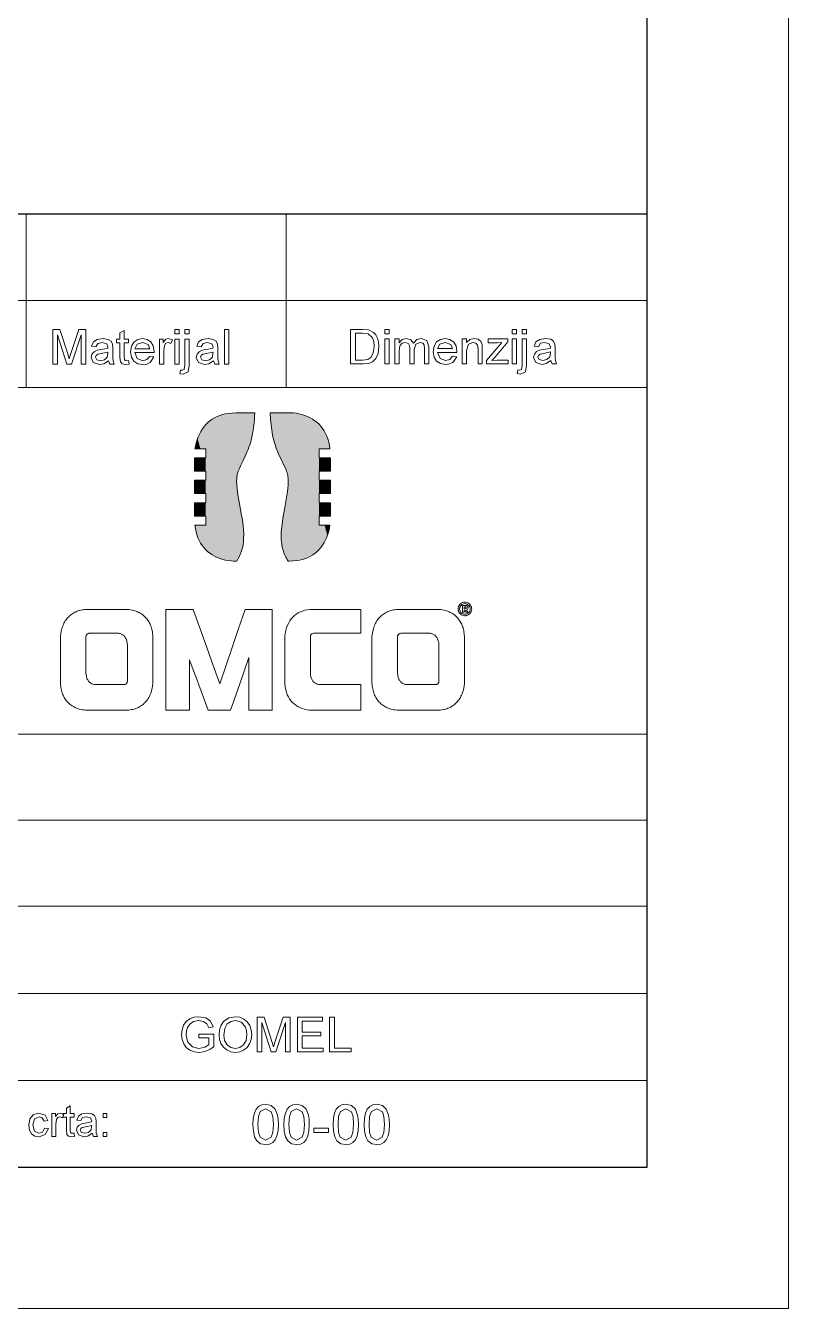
# Model space of a CAD drawing. Extents: x 0 to 297, y 0 to 420.
# Drawn here: x 269.98 to 297, y 0 to 45.41 of the extents above; entities that cross this region are included whole.
import ezdxf

# ---------------------------------------------------------------- set-up
doc = ezdxf.new("R2010")
doc.units = 0

msp = doc.modelspace()

# ---------------------------------------------------------------- linework, layer by layer
at = {"lineweight": 13}
for p, q in [((297, 0), (297, 420)), ((160.783, 35.673), (292, 35.673)), ((292, 32.602), (160.783, 32.602)), ((160.783, 20.321), (292, 20.321)), ((160.783, 17.281), (292, 17.281)), ((160.783, 14.242), (292, 14.242)), ((160.783, 11.141), (292, 11.141)), ((160.783, 8.07), (292, 8.07)), ((0, 0), (297, 0))]:
    msp.add_line(p, q, dxfattribs=at)
at = {"color": 3, "lineweight": 30}
for p, q in [((292, 5), (292, 415)), ((160.783, 38.743), (292, 38.743)), ((292, 5), (292, 38.743)), ((20.001, 5), (292, 5)), ((160.783, 5), (292, 5))]:
    msp.add_line(p, q, dxfattribs=at)
at = {"lineweight": 13, "ltscale": 0.153518}
for p, q in [((269.991, 38.743), (269.991, 32.602)), ((279.202, 38.743), (279.202, 32.602))]:
    msp.add_line(p, q, dxfattribs=at)
at = {"lineweight": 13}
for points in [[(270.936, 33.428), (270.936, 34.654), (271.189, 34.654), (271.467, 33.791), (271.523, 33.61), (271.584, 33.806), (271.86, 34.654), (272.111, 34.654), (272.111, 33.428), (271.94, 33.428), (271.94, 34.467), (271.607, 33.428), (271.437, 33.428), (271.106, 34.467), (271.106, 33.428)], [(273.626, 33.556), (273.643, 33.424), (273.529, 33.411), (273.402, 33.436), (273.338, 33.503), (273.32, 33.677), (273.32, 34.177), (273.2, 34.177), (273.2, 34.313), (273.32, 34.313), (273.32, 34.532), (273.473, 34.622), (273.473, 34.313), (273.626, 34.313), (273.626, 34.177), (273.473, 34.177), (273.473, 33.668), (273.481, 33.587), (273.507, 33.558), (273.559, 33.547)], [(275.261, 34.501), (275.261, 34.654), (275.414, 34.654), (275.414, 34.501)], [(275.618, 34.501), (275.618, 34.654), (275.772, 34.654), (275.772, 34.501)], [(277.025, 33.428), (277.025, 34.654), (277.178, 34.654), (277.178, 33.428)], [(281.492, 33.431), (281.492, 34.657), (281.91, 34.657), (282.126, 34.639), (282.305, 34.551), (282.389, 34.458), (282.449, 34.342), (282.484, 34.205), (282.496, 34.05), (282.464, 33.803), (282.381, 33.624), (282.27, 33.513), (282.125, 33.452), (281.93, 33.431)], [(281.662, 33.567), (281.916, 33.567), (282.101, 33.59), (282.208, 33.655), (282.295, 33.813), (282.326, 34.053), (282.311, 34.226), (282.265, 34.354), (282.116, 34.495), (281.912, 34.521), (281.662, 34.521)], [(282.701, 34.503), (282.701, 34.657), (282.854, 34.657), (282.854, 34.503)], [(287.213, 34.503), (287.213, 34.657), (287.366, 34.657), (287.366, 34.503)], [(287.57, 34.503), (287.57, 34.657), (287.724, 34.657), (287.724, 34.503)], [(272.911, 33.547), (272.75, 33.442), (272.59, 33.411), (272.374, 33.482), (272.298, 33.663), (272.326, 33.781), (272.401, 33.867), (272.506, 33.916), (272.634, 33.939), (272.787, 33.962), (272.893, 33.99), (272.894, 34.026), (272.853, 34.147), (272.69, 34.194), (272.54, 34.16), (272.468, 34.041), (272.315, 34.058), (272.381, 34.21), (272.515, 34.299), (272.718, 34.33), (272.904, 34.303), (273.009, 34.235), (273.057, 34.132), (273.064, 33.998), (273.064, 33.808), (273.067, 33.643), (273.074, 33.547), (273.115, 33.428), (272.962, 33.428)], [(274.373, 33.7), (274.524, 33.683), (274.385, 33.482), (274.269, 33.429), (274.125, 33.411), (273.947, 33.441), (273.811, 33.53), (273.723, 33.673), (273.694, 33.863), (273.724, 34.06), (273.812, 34.208), (273.947, 34.3), (274.117, 34.33), (274.282, 34.301), (274.413, 34.211), (274.5, 34.068), (274.529, 33.876), (274.528, 33.837), (273.847, 33.837), (273.934, 33.622), (274.128, 33.547), (274.276, 33.584)], [(273.847, 33.973), (274.375, 33.973), (274.315, 34.119), (274.116, 34.194), (273.931, 34.134)], [(274.716, 33.428), (274.716, 34.313), (274.852, 34.313), (274.852, 34.195), (274.941, 34.304), (275.031, 34.33), (275.176, 34.288), (275.127, 34.151), (275.026, 34.194), (274.944, 34.164), (274.892, 34.08), (274.869, 33.901), (274.869, 33.428)], [(275.261, 33.428), (275.261, 34.313), (275.414, 34.313), (275.414, 33.428)], [(275.438, 33.087), (275.466, 33.218), (275.533, 33.207), (275.597, 33.237), (275.618, 33.388), (275.618, 34.313), (275.772, 34.313), (275.772, 33.381), (275.73, 33.154), (275.553, 33.07)], [(276.633, 33.547), (276.472, 33.442), (276.312, 33.411), (276.096, 33.482), (276.02, 33.663), (276.049, 33.781), (276.124, 33.867), (276.228, 33.916), (276.357, 33.939), (276.509, 33.962), (276.615, 33.99), (276.616, 34.026), (276.575, 34.147), (276.412, 34.194), (276.262, 34.16), (276.19, 34.041), (276.037, 34.058), (276.104, 34.21), (276.237, 34.299), (276.44, 34.33), (276.626, 34.303), (276.732, 34.235), (276.779, 34.132), (276.786, 33.998), (276.786, 33.808), (276.789, 33.643), (276.797, 33.547), (276.837, 33.428), (276.684, 33.428)], [(282.701, 33.431), (282.701, 34.316), (282.854, 34.316), (282.854, 33.431)], [(283.058, 33.431), (283.058, 34.316), (283.211, 34.316), (283.211, 34.183), (283.319, 34.292), (283.472, 34.333), (283.629, 34.291), (283.715, 34.172), (283.837, 34.293), (283.991, 34.333), (284.196, 34.26), (284.267, 34.037), (284.267, 33.431), (284.114, 33.431), (284.114, 33.982), (284.099, 34.11), (284.046, 34.173), (283.956, 34.197), (283.801, 34.136), (283.739, 33.939), (283.739, 33.431), (283.586, 33.431), (283.586, 33.999), (283.549, 34.148), (283.43, 34.197), (283.313, 34.164), (283.235, 34.068), (283.211, 33.885), (283.211, 33.431)], [(285.1, 33.703), (285.25, 33.686), (285.111, 33.485), (284.995, 33.432), (284.852, 33.414), (284.674, 33.443), (284.537, 33.533), (284.449, 33.675), (284.42, 33.866), (284.45, 34.063), (284.538, 34.211), (284.673, 34.303), (284.843, 34.333), (285.008, 34.303), (285.14, 34.214), (285.226, 34.071), (285.255, 33.879), (285.254, 33.839), (284.574, 33.839), (284.66, 33.625), (284.855, 33.55), (285.002, 33.587)], [(284.574, 33.976), (285.101, 33.976), (285.041, 34.121), (284.842, 34.197), (284.657, 34.137)], [(285.442, 33.431), (285.442, 34.316), (285.595, 34.316), (285.595, 34.191), (285.71, 34.298), (285.866, 34.333), (286.008, 34.304), (286.104, 34.229), (286.149, 34.119), (286.157, 33.974), (286.157, 33.431), (286.004, 33.431), (286.004, 33.963), (285.987, 34.099), (285.926, 34.17), (285.824, 34.197), (285.663, 34.137), (285.595, 33.909), (285.595, 33.431)], [(286.31, 33.431), (286.31, 33.559), (286.849, 34.197), (286.693, 34.18), (286.362, 34.18), (286.362, 34.316), (287.06, 34.316), (287.06, 34.215), (286.587, 33.654), (286.499, 33.55), (286.682, 33.567), (287.077, 33.567), (287.077, 33.431)], [(287.213, 33.431), (287.213, 34.316), (287.366, 34.316), (287.366, 33.431)], [(287.39, 33.09), (287.418, 33.221), (287.485, 33.209), (287.549, 33.24), (287.57, 33.391), (287.57, 34.316), (287.724, 34.316), (287.724, 33.384), (287.682, 33.156), (287.505, 33.073)], [(288.585, 33.55), (288.424, 33.444), (288.264, 33.414), (288.048, 33.485), (287.972, 33.666), (288.001, 33.784), (288.076, 33.87), (288.18, 33.919), (288.309, 33.941), (288.461, 33.965), (288.567, 33.993), (288.568, 34.029), (288.527, 34.15), (288.364, 34.197), (288.214, 34.163), (288.143, 34.044), (287.989, 34.061), (288.056, 34.213), (288.19, 34.302), (288.393, 34.333), (288.579, 34.306), (288.684, 34.238), (288.731, 34.135), (288.738, 34.001), (288.738, 33.81), (288.741, 33.646), (288.749, 33.55), (288.79, 33.431), (288.636, 33.431)], [(272.894, 33.854), (272.656, 33.804), (272.529, 33.777), (272.471, 33.734), (272.451, 33.671), (272.495, 33.583), (272.624, 33.547), (272.774, 33.583), (272.87, 33.677), (272.893, 33.806)], [(276.616, 33.854), (276.378, 33.804), (276.251, 33.777), (276.194, 33.734), (276.173, 33.671), (276.217, 33.583), (276.346, 33.547), (276.496, 33.583), (276.592, 33.677), (276.615, 33.806)], [(288.568, 33.856), (288.33, 33.806), (288.203, 33.78), (288.146, 33.737), (288.125, 33.674), (288.17, 33.585), (288.298, 33.55), (288.448, 33.586), (288.544, 33.68), (288.567, 33.809)], [(276.113, 9.574), (276.113, 9.71), (276.641, 9.71), (276.641, 9.255), (276.519, 9.171), (276.393, 9.111), (276.263, 9.075), (276.13, 9.063), (275.957, 9.082), (275.8, 9.14), (275.67, 9.234), (275.576, 9.362), (275.519, 9.516), (275.5, 9.687), (275.519, 9.859), (275.575, 10.019), (275.667, 10.154), (275.792, 10.248), (275.944, 10.304), (276.117, 10.323), (276.359, 10.281), (276.528, 10.162), (276.621, 9.965), (276.465, 9.925), (276.397, 10.071), (276.281, 10.155), (276.114, 10.187), (275.923, 10.153), (275.794, 10.063), (275.717, 9.942), (275.682, 9.822), (275.67, 9.694), (275.684, 9.542), (275.726, 9.418), (275.889, 9.253), (276.116, 9.199), (276.32, 9.242), (276.471, 9.333), (276.471, 9.574)], [(276.828, 9.677), (276.846, 9.864), (276.9, 10.023), (276.99, 10.152), (277.176, 10.28), (277.408, 10.323), (277.567, 10.303), (277.71, 10.243), (277.829, 10.146), (277.916, 10.018), (277.969, 9.864), (277.986, 9.691), (277.968, 9.516), (277.912, 9.36), (277.822, 9.231), (277.701, 9.138), (277.56, 9.082), (277.407, 9.063), (277.245, 9.084), (277.102, 9.146), (276.983, 9.244), (276.898, 9.373), (276.846, 9.521)], [(276.999, 9.675), (277.028, 9.477), (277.115, 9.327), (277.246, 9.231), (277.407, 9.199), (277.569, 9.231), (277.701, 9.328), (277.787, 9.483), (277.816, 9.692), (277.804, 9.832), (277.767, 9.953), (277.622, 10.126), (277.409, 10.187), (277.253, 10.157), (277.12, 10.069), (277.029, 9.911)], [(278.174, 9.08), (278.174, 10.306), (278.427, 10.306), (278.705, 9.443), (278.761, 9.263), (278.822, 9.458), (279.098, 10.306), (279.348, 10.306), (279.348, 9.08), (279.178, 9.08), (279.178, 10.119), (278.845, 9.08), (278.675, 9.08), (278.344, 10.119), (278.344, 9.08)], [(279.604, 9.08), (279.604, 10.306), (280.489, 10.306), (280.489, 10.17), (279.774, 10.17), (279.774, 9.778), (280.438, 9.778), (280.438, 9.642), (279.774, 9.642), (279.774, 9.216), (280.523, 9.216), (280.523, 9.08)], [(280.745, 9.08), (280.745, 10.306), (280.915, 10.306), (280.915, 9.216), (281.511, 9.216), (281.511, 9.08)], [(270.644, 6.382), (270.784, 6.367), (270.672, 6.151), (270.451, 6.073), (270.303, 6.099), (270.187, 6.18), (270.112, 6.31), (270.087, 6.488), (270.13, 6.714), (270.26, 6.86), (270.45, 6.909), (270.663, 6.84), (270.768, 6.645), (270.629, 6.63), (270.564, 6.746), (270.451, 6.785), (270.289, 6.714), (270.226, 6.491), (270.287, 6.267), (270.446, 6.196), (270.578, 6.242)], [(270.908, 6.088), (270.908, 6.893), (271.032, 6.893), (271.032, 6.786), (271.113, 6.885), (271.195, 6.909), (271.326, 6.871), (271.281, 6.746), (271.189, 6.785), (271.115, 6.757), (271.068, 6.681), (271.047, 6.518), (271.047, 6.088)], [(271.697, 6.205), (271.713, 6.084), (271.609, 6.073), (271.493, 6.096), (271.436, 6.156), (271.419, 6.314), (271.419, 6.769), (271.31, 6.769), (271.31, 6.893), (271.419, 6.893), (271.419, 7.092), (271.558, 7.174), (271.558, 6.893), (271.697, 6.893), (271.697, 6.769), (271.558, 6.769), (271.558, 6.306), (271.565, 6.232), (271.589, 6.206), (271.637, 6.196)], [(272.332, 6.196), (272.186, 6.1), (272.041, 6.073), (271.844, 6.137), (271.775, 6.302), (271.801, 6.409), (271.869, 6.487), (271.964, 6.532), (272.081, 6.552), (272.316, 6.599), (272.317, 6.632), (272.28, 6.742), (272.131, 6.785), (271.995, 6.754), (271.93, 6.645), (271.79, 6.661), (271.851, 6.799), (271.973, 6.88), (272.157, 6.909), (272.326, 6.884), (272.422, 6.822), (272.465, 6.728), (272.472, 6.606), (272.472, 6.433), (272.481, 6.196), (272.518, 6.088), (272.379, 6.088)], [(272.72, 6.754), (272.72, 6.893), (272.859, 6.893), (272.859, 6.754)], [(278.031, 6.509), (278.043, 6.734), (278.081, 6.914), (278.144, 7.05), (278.231, 7.147), (278.343, 7.205), (278.481, 7.224), (278.681, 7.179), (278.819, 7.048), (278.9, 6.84), (278.924, 6.696), (278.931, 6.509), (278.919, 6.285), (278.881, 6.106), (278.819, 5.97), (278.732, 5.873), (278.62, 5.814), (278.481, 5.795), (278.303, 5.829), (278.167, 5.93), (278.091, 6.077), (278.046, 6.27)], [(278.207, 6.51), (278.227, 6.224), (278.286, 6.058), (278.481, 5.952), (278.676, 6.058), (278.735, 6.225), (278.755, 6.51), (278.736, 6.79), (278.678, 6.957), (278.479, 7.068), (278.289, 6.97), (278.227, 6.793)], [(279.127, 6.509), (279.14, 6.734), (279.178, 6.914), (279.24, 7.05), (279.327, 7.147), (279.44, 7.205), (279.578, 7.224), (279.778, 7.179), (279.916, 7.048), (279.997, 6.84), (280.02, 6.696), (280.028, 6.509), (280.016, 6.285), (279.978, 6.106), (279.916, 5.97), (279.829, 5.873), (279.716, 5.814), (279.578, 5.795), (279.399, 5.829), (279.264, 5.93), (279.188, 6.077), (279.142, 6.27)], [(279.303, 6.51), (279.323, 6.224), (279.383, 6.058), (279.578, 5.952), (279.773, 6.058), (279.832, 6.225), (279.852, 6.51), (279.833, 6.79), (279.775, 6.957), (279.576, 7.068), (279.385, 6.97), (279.324, 6.793)], [(280.87, 6.509), (280.883, 6.734), (280.921, 6.914), (280.983, 7.05), (281.07, 7.147), (281.183, 7.205), (281.32, 7.224), (281.52, 7.179), (281.659, 7.048), (281.74, 6.84), (281.763, 6.696), (281.771, 6.509), (281.758, 6.285), (281.721, 6.106), (281.659, 5.97), (281.572, 5.873), (281.459, 5.814), (281.32, 5.795), (281.142, 5.829), (281.007, 5.93), (280.931, 6.077), (280.885, 6.27)], [(281.046, 6.51), (281.066, 6.224), (281.125, 6.058), (281.32, 5.952), (281.516, 6.058), (281.575, 6.225), (281.595, 6.51), (281.576, 6.79), (281.518, 6.957), (281.319, 7.068), (281.128, 6.97), (281.067, 6.793)], [(281.967, 6.509), (281.979, 6.734), (282.017, 6.914), (282.08, 7.05), (282.167, 7.147), (282.279, 7.205), (282.417, 7.224), (282.617, 7.179), (282.756, 7.048), (282.837, 6.84), (282.86, 6.696), (282.868, 6.509), (282.855, 6.285), (282.818, 6.106), (282.755, 5.97), (282.668, 5.873), (282.556, 5.814), (282.417, 5.795), (282.239, 5.829), (282.104, 5.93), (282.028, 6.077), (281.982, 6.27)], [(282.143, 6.51), (282.163, 6.224), (282.222, 6.058), (282.417, 5.952), (282.612, 6.058), (282.672, 6.225), (282.691, 6.51), (282.672, 6.79), (282.615, 6.957), (282.415, 7.068), (282.225, 6.97), (282.164, 6.793)], [(272.317, 6.475), (272.101, 6.43), (271.985, 6.405), (271.933, 6.366), (271.914, 6.309), (271.954, 6.229), (272.072, 6.196), (272.208, 6.229), (272.295, 6.314), (272.316, 6.432)], [(280.185, 6.226), (280.185, 6.382), (280.713, 6.382), (280.713, 6.226)], [(272.72, 6.088), (272.72, 6.227), (272.859, 6.227), (272.859, 6.088)]]:
    msp.add_lwpolyline(points, close=True, dxfattribs=at)
at = {"lineweight": 18}
for points in [[(277.424, 31.699), (277.296, 31.695), (277.175, 31.684), (277.061, 31.665), (276.954, 31.64), (276.853, 31.608), (276.758, 31.57), (276.669, 31.526), (276.585, 31.476), (276.506, 31.419), (276.432, 31.357), (276.363, 31.289), (276.299, 31.214), (276.239, 31.133), (276.184, 31.046), (276.135, 30.952), (276.09, 30.853), (276.051, 30.747), (276.018, 30.637), (275.992, 30.524), (275.976, 30.428)], [(278.095, 31.699), (277.76, 31.699), (277.424, 31.699)], [(277.45, 29.279), (277.454, 29.37), (277.465, 29.458), (277.484, 29.545), (277.512, 29.634), (277.549, 29.731), (277.602, 29.845), (277.687, 30.017), (277.759, 30.164), (277.831, 30.329), (277.861, 30.406), (277.89, 30.487), (277.916, 30.564), (277.94, 30.645), (277.962, 30.725), (277.983, 30.809), (278.001, 30.893), (278.019, 30.981), (278.034, 31.071), (278.049, 31.165), (278.061, 31.261), (278.072, 31.362), (278.081, 31.466), (278.089, 31.574), (278.095, 31.699)], [(279.398, 31.699), (279.018, 31.699), (278.638, 31.699)], [(278.638, 31.699), (278.651, 31.48), (278.67, 31.277), (278.696, 31.089), (278.727, 30.915), (278.764, 30.752), (278.807, 30.599), (278.855, 30.454), (278.909, 30.313), (278.972, 30.17), (279.048, 30.013), (279.117, 29.874), (279.179, 29.742), (279.203, 29.684), (279.225, 29.625), (279.24, 29.577), (279.254, 29.527), (279.264, 29.482), (279.272, 29.435), (279.278, 29.39), (279.281, 29.344), (279.283, 29.279)], [(280.76, 30.428), (280.741, 30.552), (280.716, 30.668), (280.684, 30.777), (280.647, 30.879), (280.603, 30.975), (280.554, 31.064), (280.5, 31.147), (280.44, 31.224), (280.374, 31.296), (280.303, 31.362), (280.226, 31.423), (280.144, 31.479), (280.057, 31.529), (279.964, 31.573), (279.867, 31.612), (279.765, 31.644), (279.661, 31.669), (279.558, 31.687), (279.462, 31.697), (279.398, 31.699)], [(275.976, 30.428), (276.168, 30.428), (276.359, 30.428)], [(276.359, 30.428), (276.359, 30.267), (276.359, 30.106)], [(280.374, 30.106), (280.374, 30.267), (280.374, 30.428)], [(280.374, 30.428), (280.567, 30.428), (280.76, 30.428)], [(276.359, 30.106), (276.159, 30.106), (275.958, 30.106)], [(275.958, 30.106), (275.958, 29.87), (275.958, 29.635), (275.958, 29.635)], [(280.775, 30.106), (280.575, 30.106), (280.374, 30.106)], [(280.775, 29.635), (280.775, 29.87), (280.775, 30.106), (280.775, 30.106)], [(275.958, 29.635), (276.159, 29.635), (276.359, 29.635)], [(276.359, 29.635), (276.359, 29.474), (276.359, 29.313)], [(280.374, 29.313), (280.374, 29.474), (280.374, 29.635)], [(280.374, 29.635), (280.575, 29.635), (280.775, 29.635)], [(276.359, 29.313), (276.159, 29.313), (275.958, 29.313)], [(275.958, 29.313), (275.958, 29.077), (275.958, 28.842), (275.958, 28.841)], [(277.454, 26.456), (277.508, 26.54), (277.555, 26.628), (277.595, 26.721), (277.63, 26.818), (277.657, 26.922), (277.678, 27.031), (277.693, 27.148), (277.701, 27.274), (277.702, 27.409), (277.695, 27.557), (277.68, 27.721), (277.655, 27.907), (277.618, 28.127), (277.562, 28.424), (277.495, 28.8), (277.454, 29.154), (277.45, 29.279)], [(279.283, 29.279), (279.28, 29.154), (279.268, 29.011), (279.246, 28.844), (279.212, 28.639), (279.157, 28.348), (279.087, 27.962), (279.04, 27.575), (279.035, 27.493), (279.032, 27.411), (279.031, 27.337), (279.033, 27.264), (279.036, 27.198), (279.042, 27.131), (279.049, 27.07), (279.059, 27.009), (279.069, 26.952), (279.082, 26.896), (279.097, 26.843), (279.113, 26.79), (279.13, 26.74), (279.15, 26.691), (279.171, 26.644), (279.194, 26.598), (279.218, 26.553), (279.244, 26.509), (279.279, 26.456)], [(280.775, 29.313), (280.575, 29.313), (280.374, 29.313)], [(280.775, 28.841), (280.775, 29.077), (280.775, 29.313)], [(275.958, 28.841), (276.159, 28.841), (276.359, 28.841)], [(276.359, 28.841), (276.359, 28.681), (276.359, 28.52)], [(280.374, 28.52), (280.374, 28.681), (280.374, 28.841)], [(280.374, 28.841), (280.575, 28.841), (280.775, 28.841)], [(276.359, 28.52), (276.159, 28.52), (275.958, 28.52)], [(275.958, 28.52), (275.958, 28.284), (275.958, 28.049), (275.958, 28.048)], [(280.775, 28.52), (280.575, 28.52), (280.374, 28.52)], [(280.775, 28.048), (280.775, 28.284), (280.775, 28.52)], [(275.958, 28.048), (276.159, 28.048), (276.359, 28.048)], [(276.359, 27.727), (276.166, 27.727), (275.973, 27.727)], [(275.973, 27.727), (275.991, 27.603), (276.015, 27.486), (276.046, 27.377), (276.083, 27.274), (276.126, 27.179), (276.175, 27.09), (276.229, 27.007), (276.289, 26.93), (276.354, 26.858), (276.424, 26.792), (276.5, 26.731), (276.581, 26.676), (276.668, 26.626), (276.76, 26.582), (276.858, 26.544), (276.959, 26.512), (277.063, 26.487), (277.166, 26.469), (277.263, 26.458), (277.336, 26.456)], [(276.359, 28.048), (276.359, 27.888), (276.359, 27.727)], [(279.318, 26.456), (279.446, 26.46), (279.567, 26.471), (279.681, 26.49), (279.788, 26.515), (279.889, 26.547), (279.983, 26.585), (280.072, 26.629), (280.156, 26.679), (280.234, 26.735), (280.307, 26.797), (280.376, 26.865), (280.44, 26.94), (280.499, 27.021), (280.553, 27.108), (280.602, 27.201), (280.646, 27.301), (280.685, 27.406), (280.717, 27.516), (280.742, 27.629), (280.759, 27.727)], [(280.374, 27.727), (280.374, 27.888), (280.374, 28.048)], [(280.374, 28.048), (280.575, 28.048), (280.775, 28.048)], [(280.759, 27.727), (280.566, 27.727), (280.374, 27.727)], [(277.336, 26.456), (277.395, 26.456), (277.454, 26.456)], [(279.279, 26.456), (279.298, 26.456), (279.318, 26.456)]]:
    msp.add_lwpolyline(points, dxfattribs=at)
at = {"lineweight": 13}
for points in [[(285.299, 24.759), (285.303, 24.802), (285.315, 24.844), (285.334, 24.883), (285.36, 24.919), (285.375, 24.934), (285.392, 24.949), (285.41, 24.962), (285.429, 24.973), (285.449, 24.982), (285.47, 24.99), (285.491, 24.995), (285.513, 24.998), (285.54, 25)], [(285.54, 25), (285.583, 24.996), (285.625, 24.984), (285.664, 24.965), (285.699, 24.94), (285.715, 24.924), (285.73, 24.907), (285.742, 24.889), (285.754, 24.87), (285.763, 24.85), (285.77, 24.829), (285.776, 24.808), (285.779, 24.786), (285.781, 24.759)], [(271.208, 23.746), (271.21, 23.789), (271.223, 23.902), (271.233, 23.956), (271.247, 24.014), (271.261, 24.065), (271.278, 24.117), (271.296, 24.164), (271.316, 24.211), (271.336, 24.253), (271.359, 24.296), (271.382, 24.334), (271.408, 24.372), (271.434, 24.407), (271.462, 24.441), (271.49, 24.472), (271.52, 24.502), (271.55, 24.529), (271.583, 24.556), (271.616, 24.58), (271.651, 24.603), (271.686, 24.624), (271.724, 24.643), (271.762, 24.661), (271.802, 24.677), (271.843, 24.692), (271.885, 24.704), (271.929, 24.715), (271.975, 24.725), (272.023, 24.733), (272.072, 24.738), (272.123, 24.742), (272.175, 24.744), (272.206, 24.745)], [(272.206, 24.745), (272.878, 24.745), (273.481, 24.745), (273.55, 24.745)], [(273.55, 24.745), (273.589, 24.743), (273.65, 24.737), (273.698, 24.73), (273.753, 24.719), (273.8, 24.707), (273.849, 24.692), (273.894, 24.676), (273.939, 24.658), (273.98, 24.639), (274.021, 24.617), (274.058, 24.595), (274.096, 24.57), (274.13, 24.545), (274.163, 24.518), (274.194, 24.49), (274.224, 24.461), (274.252, 24.43), (274.279, 24.397), (274.304, 24.364), (274.327, 24.329), (274.349, 24.293), (274.369, 24.254), (274.388, 24.215), (274.405, 24.174), (274.421, 24.131), (274.435, 24.087), (274.448, 24.041), (274.459, 23.993), (274.468, 23.943), (274.476, 23.891), (274.481, 23.838), (274.485, 23.782), (274.488, 23.692)], [(274.941, 21.174), (274.941, 22.96), (274.941, 23.255), (274.941, 23.884), (274.941, 24.695), (274.941, 24.745)], [(274.941, 24.745), (275.429, 24.745), (275.916, 24.745)], [(275.916, 24.745), (276.385, 23.429), (276.567, 22.917), (276.854, 22.112)], [(276.854, 22.112), (277.302, 23.429), (277.508, 24.034), (277.749, 24.745)], [(277.749, 24.745), (278.228, 24.745), (278.706, 24.745)], [(278.706, 24.745), (278.706, 22.96), (278.706, 22.749), (278.706, 22.111), (278.706, 21.249), (278.706, 21.174)], [(280.158, 24.745), (280.052, 24.741), (279.954, 24.73), (279.863, 24.711), (279.779, 24.686), (279.701, 24.655), (279.628, 24.618), (279.56, 24.575), (279.498, 24.526), (279.44, 24.471), (279.387, 24.409), (279.339, 24.342), (279.296, 24.268), (279.258, 24.188), (279.225, 24.103), (279.198, 24.013), (279.178, 23.92), (279.165, 23.831), (279.16, 23.759), (279.159, 23.746)], [(281.853, 24.745), (281.005, 24.745), (280.174, 24.745), (280.158, 24.745)], [(281.853, 23.898), (281.853, 24.321), (281.853, 24.579), (281.853, 24.745)], [(282.246, 23.746), (282.248, 23.789), (282.261, 23.902), (282.272, 23.956), (282.285, 24.014), (282.299, 24.065), (282.316, 24.117), (282.334, 24.164), (282.354, 24.211), (282.375, 24.253), (282.397, 24.296), (282.421, 24.334), (282.446, 24.372), (282.472, 24.407), (282.5, 24.441), (282.528, 24.472), (282.558, 24.502), (282.589, 24.529), (282.621, 24.556), (282.654, 24.58), (282.689, 24.603), (282.724, 24.624), (282.762, 24.643), (282.8, 24.661), (282.84, 24.677), (282.881, 24.692), (282.924, 24.704), (282.968, 24.715), (283.013, 24.725), (283.061, 24.733), (283.11, 24.738), (283.161, 24.742), (283.213, 24.744), (283.244, 24.745)], [(283.244, 24.745), (283.916, 24.745), (284.52, 24.745), (284.588, 24.745)], [(284.588, 24.745), (284.627, 24.743), (284.688, 24.737), (284.737, 24.73), (284.791, 24.719), (284.838, 24.707), (284.888, 24.692), (284.932, 24.676), (284.977, 24.658), (285.018, 24.639), (285.059, 24.617), (285.096, 24.595), (285.134, 24.57), (285.168, 24.545), (285.201, 24.518), (285.232, 24.49), (285.262, 24.461), (285.29, 24.43), (285.317, 24.397), (285.342, 24.364), (285.365, 24.329), (285.387, 24.293), (285.408, 24.254), (285.426, 24.215), (285.444, 24.174), (285.459, 24.131), (285.473, 24.087), (285.486, 24.041), (285.497, 23.993), (285.506, 23.943), (285.514, 23.891), (285.519, 23.838), (285.523, 23.782), (285.526, 23.692)], [(285.54, 24.518), (285.497, 24.522), (285.455, 24.534), (285.416, 24.553), (285.381, 24.579), (285.365, 24.594), (285.35, 24.611), (285.337, 24.629), (285.326, 24.648), (285.317, 24.668), (285.31, 24.689), (285.304, 24.71), (285.301, 24.732), (285.299, 24.759)], [(285.54, 24.947), (285.502, 24.943), (285.466, 24.931), (285.432, 24.913), (285.403, 24.887), (285.39, 24.872), (285.379, 24.856), (285.37, 24.838), (285.363, 24.82), (285.357, 24.802), (285.354, 24.782), (285.352, 24.759)], [(285.352, 24.759), (285.356, 24.721), (285.368, 24.685), (285.387, 24.651), (285.412, 24.622), (285.427, 24.61), (285.443, 24.598), (285.461, 24.589), (285.479, 24.582), (285.498, 24.576), (285.517, 24.573), (285.54, 24.571)], [(285.45, 24.641), (285.45, 24.763), (285.45, 24.885)], [(285.45, 24.885), (285.503, 24.885), (285.557, 24.885)], [(285.51, 24.641), (285.48, 24.641), (285.45, 24.641)], [(285.542, 24.834), (285.526, 24.834), (285.51, 24.834)], [(285.51, 24.834), (285.51, 24.796), (285.51, 24.758)], [(285.51, 24.758), (285.526, 24.758), (285.542, 24.758)], [(285.537, 24.709), (285.523, 24.709), (285.51, 24.709)], [(285.51, 24.709), (285.51, 24.675), (285.51, 24.641)], [(285.578, 24.641), (285.557, 24.675), (285.537, 24.709)], [(285.728, 24.759), (285.724, 24.797), (285.712, 24.833), (285.693, 24.867), (285.668, 24.896), (285.653, 24.909), (285.637, 24.92), (285.619, 24.929), (285.601, 24.937), (285.582, 24.942), (285.563, 24.945), (285.54, 24.947)], [(285.54, 24.571), (285.578, 24.575), (285.614, 24.587), (285.648, 24.606), (285.677, 24.631), (285.69, 24.646), (285.701, 24.663), (285.71, 24.68), (285.717, 24.698), (285.723, 24.717), (285.726, 24.736), (285.728, 24.759)], [(285.781, 24.759), (285.777, 24.716), (285.765, 24.674), (285.746, 24.635), (285.72, 24.6), (285.705, 24.584), (285.688, 24.569), (285.67, 24.557), (285.651, 24.545), (285.631, 24.536), (285.61, 24.529), (285.589, 24.523), (285.567, 24.52), (285.54, 24.518)], [(285.586, 24.797), (285.585, 24.809), (285.583, 24.818), (285.579, 24.824), (285.573, 24.828), (285.566, 24.831), (285.544, 24.834), (285.542, 24.834)], [(285.542, 24.758), (285.556, 24.759), (285.566, 24.761), (285.574, 24.765), (285.579, 24.771), (285.583, 24.777), (285.586, 24.796), (285.586, 24.797)], [(285.557, 24.885), (285.58, 24.884), (285.596, 24.88), (285.613, 24.873), (285.623, 24.866), (285.632, 24.856), (285.639, 24.846), (285.644, 24.834), (285.648, 24.821), (285.649, 24.805), (285.65, 24.797)], [(285.645, 24.641), (285.611, 24.641), (285.578, 24.641)], [(285.65, 24.797), (285.646, 24.77), (285.636, 24.748), (285.62, 24.731), (285.598, 24.719), (285.595, 24.718)], [(285.595, 24.718), (285.62, 24.679), (285.645, 24.641)], [(271.208, 22.221), (271.208, 22.984), (271.208, 23.166), (271.208, 23.629), (271.208, 23.746)], [(272.23, 23.898), (272.212, 23.895), (272.192, 23.889), (272.17, 23.878), (272.156, 23.869), (272.144, 23.857), (272.134, 23.846), (272.127, 23.832), (272.121, 23.818), (272.117, 23.802), (272.115, 23.777)], [(272.115, 23.777), (272.115, 23.132), (272.115, 22.488)], [(273.229, 23.898), (272.73, 23.898), (272.293, 23.898), (272.23, 23.898)], [(273.58, 23.486), (273.574, 23.551), (273.568, 23.589), (273.557, 23.632), (273.547, 23.665), (273.533, 23.698), (273.52, 23.726), (273.504, 23.753), (273.488, 23.775), (273.471, 23.797), (273.453, 23.815), (273.433, 23.832), (273.414, 23.846), (273.392, 23.859), (273.37, 23.87), (273.347, 23.879), (273.322, 23.886), (273.296, 23.892), (273.269, 23.896), (273.241, 23.897), (273.229, 23.898)], [(274.488, 23.692), (274.488, 22.932), (274.488, 22.75), (274.488, 22.289), (274.488, 22.173)], [(279.159, 23.746), (279.159, 22.984), (279.159, 22.221)], [(280.067, 23.777), (280.071, 23.81), (280.081, 23.837), (280.097, 23.859), (280.119, 23.877), (280.145, 23.889), (280.173, 23.896), (280.182, 23.898)], [(280.067, 22.488), (280.067, 23.132), (280.067, 23.307), (280.067, 23.69), (280.067, 23.777)], [(280.182, 23.898), (281.017, 23.898), (281.829, 23.898), (281.853, 23.898)], [(282.246, 22.221), (282.246, 22.984), (282.246, 23.095), (282.246, 23.365), (282.246, 23.721), (282.246, 23.746)], [(283.269, 23.898), (283.25, 23.895), (283.231, 23.889), (283.208, 23.878), (283.194, 23.869), (283.182, 23.857), (283.173, 23.846), (283.165, 23.832), (283.159, 23.818), (283.155, 23.802), (283.153, 23.777)], [(283.153, 23.777), (283.153, 23.132), (283.153, 23.003), (283.153, 22.601), (283.153, 22.488)], [(284.267, 23.898), (283.768, 23.898), (283.331, 23.898), (283.269, 23.898)], [(284.618, 23.486), (284.612, 23.551), (284.606, 23.589), (284.595, 23.632), (284.585, 23.665), (284.571, 23.698), (284.558, 23.726), (284.542, 23.753), (284.527, 23.775), (284.509, 23.797), (284.491, 23.815), (284.471, 23.832), (284.452, 23.846), (284.43, 23.859), (284.408, 23.87), (284.385, 23.879), (284.361, 23.886), (284.335, 23.892), (284.308, 23.896), (284.279, 23.897), (284.267, 23.898)], [(285.526, 23.692), (285.526, 22.932), (285.526, 22.803), (285.526, 22.536), (285.526, 22.193), (285.526, 22.173)], [(273.58, 22.197), (273.58, 22.842), (273.58, 22.971), (273.58, 23.373), (273.58, 23.486)], [(284.618, 22.197), (284.618, 22.842), (284.618, 23.025), (284.618, 23.404), (284.618, 23.486)], [(276.448, 21.174), (276.115, 22.067), (276.052, 22.237), (275.843, 22.797), (275.783, 22.96)], [(275.783, 22.96), (275.783, 22.067), (275.783, 21.859), (275.783, 21.314), (275.783, 21.174)], [(277.889, 23.044), (277.562, 22.109), (277.283, 21.31), (277.235, 21.174)], [(277.889, 21.174), (277.889, 22.109), (277.889, 23.028), (277.889, 23.044)], [(272.115, 22.488), (272.121, 22.424), (272.128, 22.386), (272.138, 22.344), (272.149, 22.311), (272.162, 22.278), (272.175, 22.251), (272.191, 22.225), (272.207, 22.202), (272.225, 22.181), (272.242, 22.163), (272.262, 22.146), (272.282, 22.132), (272.304, 22.119), (272.326, 22.109), (272.349, 22.1), (272.374, 22.093), (272.4, 22.087), (272.427, 22.084), (272.456, 22.082), (272.466, 22.082)], [(280.418, 22.082), (280.361, 22.086), (280.31, 22.097), (280.265, 22.115), (280.225, 22.138), (280.189, 22.169), (280.157, 22.205), (280.129, 22.248), (280.105, 22.299), (280.087, 22.355), (280.074, 22.415), (280.068, 22.47), (280.067, 22.488)], [(283.153, 22.488), (283.159, 22.424), (283.166, 22.386), (283.176, 22.344), (283.187, 22.311), (283.2, 22.278), (283.213, 22.251), (283.229, 22.225), (283.245, 22.203), (283.263, 22.181), (283.281, 22.163), (283.3, 22.146), (283.32, 22.132), (283.342, 22.119), (283.364, 22.109), (283.387, 22.1), (283.412, 22.093), (283.438, 22.087), (283.465, 22.084), (283.494, 22.082), (283.505, 22.082)], [(272.146, 21.174), (272.103, 21.176), (272.036, 21.183), (271.988, 21.19), (271.933, 21.201), (271.886, 21.213), (271.837, 21.229), (271.793, 21.244), (271.748, 21.263), (271.708, 21.282), (271.667, 21.303), (271.63, 21.326), (271.593, 21.35), (271.559, 21.375), (271.526, 21.402), (271.496, 21.43), (271.466, 21.46), (271.438, 21.49), (271.412, 21.523), (271.388, 21.556), (271.364, 21.591), (271.343, 21.628), (271.323, 21.666), (271.304, 21.705), (271.287, 21.747), (271.272, 21.789), (271.258, 21.834), (271.246, 21.88), (271.235, 21.928), (271.226, 21.978), (271.219, 22.03), (271.213, 22.084), (271.21, 22.14), (271.208, 22.221)], [(272.466, 22.082), (272.966, 22.082), (273.403, 22.082), (273.465, 22.082)], [(273.465, 22.082), (273.483, 22.084), (273.503, 22.088), (273.525, 22.098), (273.539, 22.106), (273.551, 22.117), (273.56, 22.128), (273.568, 22.141), (273.574, 22.155), (273.578, 22.17), (273.58, 22.197)], [(274.488, 22.173), (274.486, 22.13), (274.473, 22.017), (274.463, 21.963), (274.45, 21.905), (274.436, 21.855), (274.419, 21.802), (274.402, 21.756), (274.382, 21.709), (274.362, 21.666), (274.339, 21.624), (274.317, 21.585), (274.291, 21.547), (274.266, 21.513), (274.238, 21.479), (274.21, 21.448), (274.18, 21.418), (274.15, 21.39), (274.118, 21.364), (274.085, 21.34), (274.05, 21.317), (274.015, 21.296), (273.978, 21.276), (273.94, 21.259), (273.9, 21.243), (273.859, 21.228), (273.817, 21.215), (273.773, 21.204), (273.727, 21.195), (273.68, 21.187), (273.631, 21.181), (273.58, 21.177), (273.528, 21.175), (273.495, 21.174)], [(279.159, 22.221), (279.16, 22.162), (279.163, 22.105), (279.175, 21.998), (279.193, 21.899), (279.217, 21.808), (279.248, 21.724), (279.285, 21.646), (279.327, 21.575), (279.374, 21.51), (279.427, 21.45), (279.485, 21.396), (279.548, 21.348), (279.617, 21.304), (279.692, 21.267), (279.771, 21.235), (279.854, 21.209), (279.939, 21.19), (280.021, 21.179), (280.09, 21.175), (280.097, 21.174)], [(281.853, 22.082), (281.135, 22.082), (280.418, 22.082)], [(281.853, 21.174), (281.853, 21.628), (281.853, 21.818), (281.853, 22.082)], [(283.184, 21.174), (283.141, 21.176), (283.075, 21.183), (283.026, 21.19), (282.971, 21.201), (282.925, 21.213), (282.875, 21.229), (282.831, 21.244), (282.787, 21.263), (282.746, 21.282), (282.705, 21.303), (282.668, 21.326), (282.631, 21.35), (282.598, 21.375), (282.564, 21.402), (282.534, 21.43), (282.504, 21.46), (282.477, 21.49), (282.45, 21.523), (282.426, 21.556), (282.402, 21.592), (282.381, 21.628), (282.361, 21.666), (282.342, 21.705), (282.325, 21.747), (282.31, 21.789), (282.296, 21.834), (282.284, 21.88), (282.273, 21.928), (282.264, 21.978), (282.257, 22.03), (282.251, 22.084), (282.248, 22.14), (282.246, 22.221)], [(283.505, 22.082), (284.004, 22.082), (284.441, 22.082), (284.503, 22.082)], [(284.503, 22.082), (284.521, 22.084), (284.541, 22.088), (284.563, 22.098), (284.577, 22.106), (284.589, 22.117), (284.598, 22.128), (284.606, 22.141), (284.612, 22.155), (284.616, 22.17), (284.618, 22.197)], [(285.526, 22.173), (285.524, 22.13), (285.511, 22.017), (285.501, 21.963), (285.488, 21.905), (285.474, 21.855), (285.457, 21.802), (285.44, 21.756), (285.42, 21.709), (285.4, 21.666), (285.378, 21.624), (285.355, 21.585), (285.329, 21.547), (285.304, 21.513), (285.276, 21.479), (285.248, 21.448), (285.219, 21.418), (285.188, 21.39), (285.156, 21.364), (285.123, 21.34), (285.089, 21.317), (285.053, 21.296), (285.016, 21.276), (284.978, 21.259), (284.938, 21.243), (284.898, 21.228), (284.855, 21.215), (284.811, 21.204), (284.765, 21.195), (284.718, 21.187), (284.669, 21.181), (284.618, 21.177), (284.566, 21.175), (284.533, 21.174)], [(273.495, 21.174), (272.82, 21.174), (272.215, 21.174), (272.146, 21.174)], [(275.783, 21.174), (275.362, 21.174), (274.941, 21.174)], [(277.235, 21.174), (276.842, 21.174), (276.448, 21.174)], [(278.706, 21.174), (278.297, 21.174), (277.889, 21.174)], [(280.097, 21.174), (280.975, 21.174), (281.653, 21.174), (281.853, 21.174)], [(284.533, 21.174), (283.858, 21.174), (283.253, 21.174), (283.184, 21.174)]]:
    msp.add_lwpolyline(points, dxfattribs=at)
at = {"lineweight": 5}
for points in [[(276.263, 31.167), (276.299, 30.428), (276.545, 31.448), (276.359, 30.428)], [(276.625, 26.65), (276.545, 31.448), (276.359, 30.377), (276.359, 30.428)], [(276.625, 26.65), (276.999, 26.501), (276.545, 31.448), (276.924, 31.631)], [(277.424, 31.699), (276.924, 31.631), (277.333, 26.456), (276.999, 26.501)], [(277.424, 31.699), (277.333, 26.456), (277.395, 26.456), (277.336, 26.456)], [(277.424, 31.699), (277.395, 26.456), (277.454, 26.456)], [(277.45, 29.279), (277.515, 29.644), (277.424, 31.699), (277.76, 31.699)], [(277.45, 29.279), (277.424, 31.699), (277.491, 28.826), (277.454, 26.456)], [(277.515, 29.644), (277.72, 30.083), (277.76, 31.699), (277.926, 30.597)], [(277.76, 31.699), (277.926, 30.597), (278.095, 31.699), (278.073, 31.374)], [(279.018, 31.699), (278.638, 31.699), (278.921, 30.286), (278.735, 30.879)], [(279.018, 31.699), (278.921, 30.286), (279.179, 29.743)], [(279.398, 31.699), (279.018, 31.699), (279.255, 29.523), (279.179, 29.743)], [(279.398, 31.699), (279.255, 29.523), (279.298, 26.456), (279.283, 29.279)], [(279.398, 31.699), (279.298, 26.456), (279.818, 26.523), (279.318, 26.456)], [(279.398, 31.699), (279.818, 26.523), (279.726, 31.654)], [(280.101, 31.505), (279.726, 31.654), (280.196, 26.706), (279.818, 26.523)], [(280.101, 31.505), (280.196, 26.706), (280.411, 31.257)], [(276.069, 30.797), (276.168, 30.428), (276.263, 31.167), (276.299, 30.428)], [(280.196, 26.706), (280.374, 30.428), (280.411, 31.257), (280.567, 30.428)], [(280.411, 31.257), (280.567, 30.428), (280.636, 30.906), (280.76, 30.428)], [(275.976, 30.428), (276.036, 30.428), (276.069, 30.797), (276.168, 30.428)], [(280.476, 26.987), (280.374, 27.727), (280.196, 26.706), (280.374, 30.428)], [(280.374, 30.428), (280.374, 27.727), (280.374, 27.888), (280.374, 27.778)], [(280.374, 30.428), (280.374, 27.888), (280.374, 28.048), (280.374, 27.998)], [(280.374, 30.428), (280.374, 28.048), (280.374, 28.571), (280.374, 28.52)], [(280.374, 30.428), (280.374, 28.571), (280.374, 28.791), (280.374, 28.681)], [(280.374, 30.428), (280.374, 28.791), (280.374, 29.313), (280.374, 28.841)], [(280.374, 30.428), (280.374, 29.313), (280.374, 29.474), (280.374, 29.364)], [(280.374, 30.428), (280.374, 29.474), (280.374, 29.635), (280.374, 29.584)], [(280.374, 30.428), (280.374, 29.635), (280.374, 30.157), (280.374, 30.106)], [(280.374, 30.428), (280.374, 30.157), (280.374, 30.377), (280.374, 30.267)], [(275.958, 30.106), (276.021, 29.635), (276.021, 30.106), (276.159, 29.635)], [(276.021, 29.635), (275.958, 30.106), (275.958, 29.87), (275.958, 30.033)], [(276.021, 30.106), (276.159, 29.635), (276.159, 30.106), (276.297, 29.635)], [(276.159, 30.106), (276.297, 29.635), (276.297, 30.106), (276.359, 29.635)], [(276.297, 30.106), (276.359, 29.635), (276.359, 30.106)], [(276.625, 26.65), (276.359, 30.377), (276.359, 30.157), (276.359, 30.267)], [(276.625, 26.65), (276.359, 30.157), (276.359, 29.635), (276.359, 30.106)], [(280.575, 29.635), (280.437, 30.106), (280.437, 29.635), (280.374, 30.106)], [(280.437, 29.635), (280.374, 30.106), (280.374, 29.635)], [(280.713, 29.635), (280.575, 30.106), (280.575, 29.635), (280.437, 30.106)], [(280.775, 29.635), (280.713, 30.106), (280.713, 29.635), (280.575, 30.106)], [(280.775, 30.106), (280.713, 30.106), (280.775, 29.708), (280.775, 29.635)], [(280.775, 30.106), (280.775, 29.708), (280.775, 30.033), (280.775, 29.87)], [(276.021, 29.635), (275.958, 29.87), (275.958, 29.635), (275.958, 29.708)], [(276.625, 26.65), (276.359, 29.635), (276.359, 29.474), (276.359, 29.584)], [(275.958, 29.313), (276.021, 28.841), (276.021, 29.313), (276.159, 28.841)], [(276.021, 28.841), (275.958, 29.313), (275.958, 29.077), (275.958, 29.24)], [(276.021, 28.841), (275.958, 29.077), (275.958, 28.841), (275.958, 28.915)], [(276.021, 29.313), (276.159, 28.841), (276.159, 29.313), (276.297, 28.841)], [(276.159, 29.313), (276.297, 28.841), (276.297, 29.313), (276.359, 28.841)], [(276.297, 29.313), (276.359, 28.841), (276.359, 29.313)], [(276.625, 26.65), (276.359, 29.474), (276.359, 29.313), (276.359, 29.364)], [(276.625, 26.65), (276.359, 29.313), (276.359, 28.791), (276.359, 28.841)], [(279.225, 28.713), (279.274, 26.464), (279.283, 29.279), (279.279, 26.456)], [(279.283, 29.279), (279.279, 26.456), (279.298, 26.456)], [(280.575, 28.841), (280.437, 29.313), (280.437, 28.841), (280.374, 29.313)], [(280.437, 28.841), (280.374, 29.313), (280.374, 28.841)], [(280.713, 28.841), (280.575, 29.313), (280.575, 28.841), (280.437, 29.313)], [(280.775, 28.841), (280.713, 29.313), (280.713, 28.841), (280.575, 29.313)], [(280.775, 29.313), (280.713, 29.313), (280.775, 28.915), (280.775, 28.841)], [(280.775, 29.313), (280.775, 28.915), (280.775, 29.24), (280.775, 29.077)], [(276.625, 26.65), (276.359, 28.791), (276.359, 28.571), (276.359, 28.681)], [(277.635, 26.836), (277.491, 28.826), (277.454, 26.456)], [(277.635, 26.836), (277.702, 27.3), (277.491, 28.826), (277.655, 27.903)], [(279.042, 27.605), (279.033, 27.246), (279.225, 28.713), (279.081, 26.902)], [(279.081, 26.902), (279.156, 26.676), (279.225, 28.713), (279.274, 26.464)], [(275.958, 28.52), (276.021, 28.048), (276.021, 28.52), (276.159, 28.048)], [(276.021, 28.048), (275.958, 28.52), (275.958, 28.284), (275.958, 28.447)], [(276.021, 28.048), (275.958, 28.284), (275.958, 28.048), (275.958, 28.122)], [(276.021, 28.52), (276.159, 28.048), (276.159, 28.52), (276.297, 28.048)], [(276.159, 28.52), (276.297, 28.048), (276.297, 28.52), (276.359, 28.048)], [(276.297, 28.52), (276.359, 28.048), (276.359, 28.52)], [(276.625, 26.65), (276.359, 28.571), (276.359, 28.048), (276.359, 28.52)], [(280.575, 28.048), (280.437, 28.52), (280.437, 28.048), (280.374, 28.52)], [(280.437, 28.048), (280.374, 28.52), (280.374, 28.048)], [(280.713, 28.048), (280.575, 28.52), (280.575, 28.048), (280.437, 28.52)], [(280.775, 28.048), (280.713, 28.52), (280.713, 28.048), (280.575, 28.52)], [(280.775, 28.52), (280.713, 28.52), (280.775, 28.122), (280.775, 28.048)], [(280.775, 28.52), (280.775, 28.122), (280.775, 28.447), (280.775, 28.284)], [(276.166, 27.727), (275.973, 27.727), (276.317, 26.897), (276.095, 27.248)], [(276.166, 27.727), (276.317, 26.897), (276.359, 27.727)], [(276.625, 26.65), (276.359, 27.727), (276.317, 26.897)], [(276.625, 26.65), (276.359, 28.048), (276.359, 27.888), (276.359, 27.998)], [(276.625, 26.65), (276.359, 27.888), (276.359, 27.727), (276.359, 27.778)], [(280.566, 27.727), (280.434, 27.727), (280.476, 26.987), (280.374, 27.727)], [(280.668, 27.357), (280.566, 27.727), (280.476, 26.987)], [(280.668, 27.357), (280.759, 27.727), (280.566, 27.727), (280.699, 27.727)]]:
    msp.add_solid(points, dxfattribs=at)

doc.saveas('drawing.dxf')
